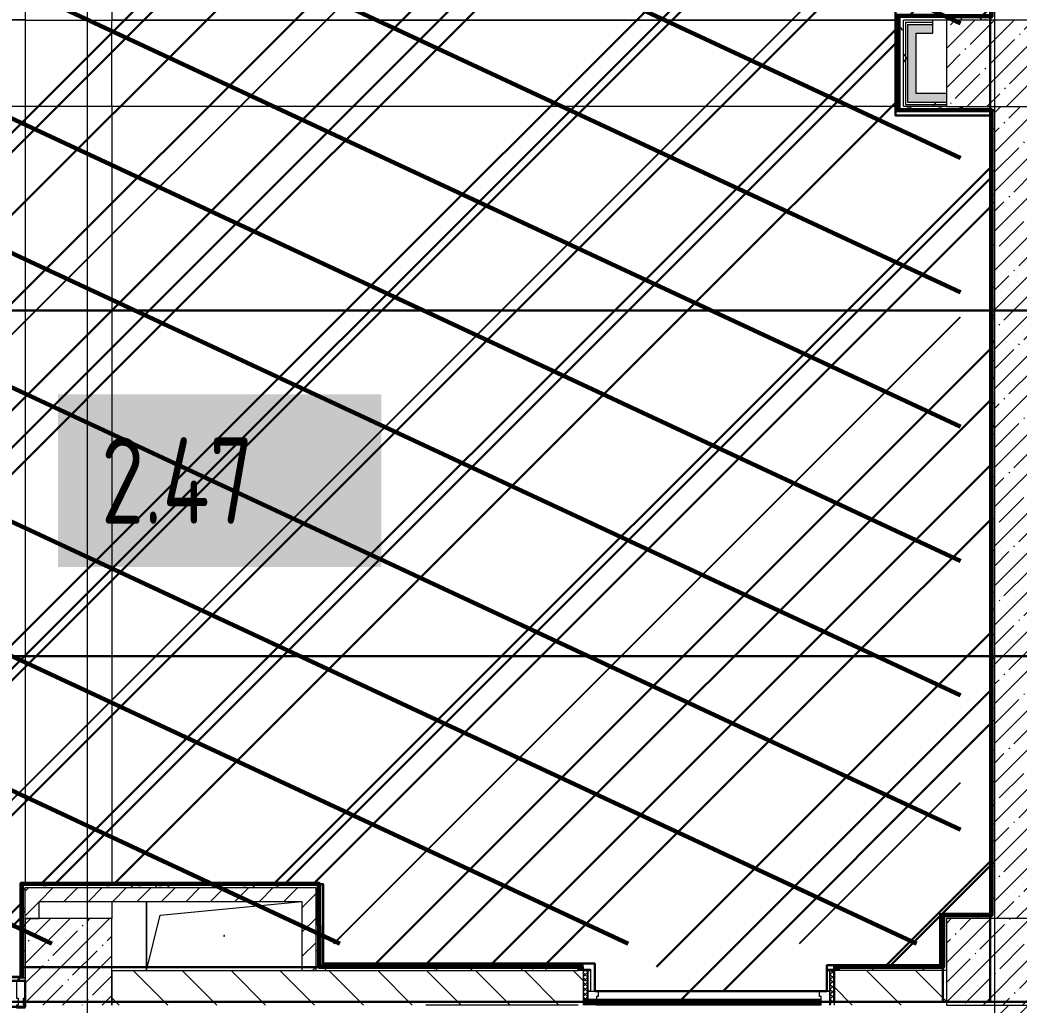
# Model space of a CAD drawing. Header units: millimetres. Extents: x -164500 to 426394, y -51911 to 102118.
# Drawn here: x 264341 to 270122, y 13399 to 19100 of the extents above; entities that cross this region are included whole.
import ezdxf
from ezdxf import colors
from ezdxf.entities.mleader import LeaderData, LeaderLine
from ezdxf.math import Vec2, Vec3

# ---------------------------------------------------------------- set-up
doc = ezdxf.new("R2010")
doc.units = ezdxf.units.MM
doc.linetypes.add('Осевая', pattern=[6350, 1270, -952.5, 3175, -952.5])
for name, color, linetype, lineweight in [('0) шлифовка', 5, 'Continuous', 60), ('1.4) Плинтус ПЛ-4', 6, 'Continuous', 60), ('284 стык. профилей', 1, 'Continuous', 120), ('5.1) Л-4  Линолеум спортзал', 140, 'Continuous', 30), ('5.3) Линолем обрезка', 100, 'Continuous', 30), ('7.6) НЗ Линолеум Спорт', 192, 'Continuous', 30), ('9.1) Рулон', 30, 'Continuous', 30), ('A-DOOR-2', 7, 'Continuous', 5), ('A-DOOR-FRAM-2', 7, 'Continuous', 5), ('A-FLOR', 7, 'Continuous', 9), ('A-GENM', 7, 'Continuous', 9), ('A-GLAZ-CWMG', 7, 'Continuous', 9), ('A-GLAZ-CWMG-1', 7, 'Continuous', 20), ('A-WALL', 7, 'Continuous', 5), ('I-WALL', 7, 'Continuous', 5), ('S-COLS', 7, 'Continuous', 9), ('S-COLS-1', 7, 'Continuous', 5), ('Оси', 7, 'Continuous', 9), ('Оси-2', 7, 'Осевая', 9)]:
    doc.layers.add(name, color=color, linetype=linetype, lineweight=lineweight)
for name, color, linetype in [('2) защита вин плитк', 6, 'Continuous'), ('3.1) Наливной пол', 3, 'Continuous'), ('3.2.1) Нал-ой пол 4 вып', 3, 'Continuous')]:
    doc.layers.add(name, color=color, linetype=linetype)
for name, color, linetype, lineweight, true_color in [('A-DOOR-FRAM-1', 7, 'Continuous', 5, 0xc0c0c0), ('A-WALL-1', 9, 'Continuous', 5, 0x808080), ('A-WALL-FNSH-1', 9, 'Continuous', 5, 0x808080)]:
    doc.layers.add(name, color=color, linetype=linetype, lineweight=lineweight, true_color=true_color)
doc.styles.get("Standard").update_dxf_attribs({"font": 'ГОСТ тип А.ttf'})
doc.styles.add('СПДС', font='ГОСТ тип А.ttf', dxfattribs={"width": 0.9})
doc.dimstyles.new('А3', dxfattribs={"dimtxt": 333, "dimasz": 222, "dimexe": 222, "dimexo": 111, "dimgap": 111, "dimtad": 1, "dimtoh": 1, "dimdec": 0, "dimrnd": 0.0015, "dimzin": 0, "dimdsep": 46, "dimtxsty": 'Standard', "dimblk": 'OBLIQUE', "dimcen": 0, "dimclrd": 7, "dimclre": 7, "dimclrt": 7, "dimadec": 0, "dimazin": 0, "dimtfac": 1, "dimtdec": 0, "dimtofl": 0, "dimtmove": 0, "dimatfit": 3, "dimfxl": 1, "dimtolj": 1, "dimtzin": 0, "dimarcsym": 0})
pattern_1 = [(135, (148772.12, -0.94), (-141.42136, -141.42136), [])]
pattern_2 = [(45, (148772.12, -0.94), (-114.04925, 114.04925), []), (45, (148886.17, -0.94), (-114.04925, 114.04925), [201.612, -40.322, 6.706, -33.617])]
pattern_3 = [(45, (148772.12, -0.94), (-70.71068, 70.71068), [])]
pattern_4 = [(0, (148772.123, -0.94), (243.84, 60.96), [20.117, -162.763, 20.117, -162.763, -975.36]), (0, (148772.123, -0.94), (243.84, 60.96), [-365.76, 20.117, -345.643, 20.117, -162.763, -426.72]), (0, (148772.123, -0.94), (243.84, 60.96), [-914.4, 20.117, -101.803, 20.117, -284.683]), (120, (148863.563, 29.54), (-174.71291, 180.691634), [20.117, -162.763, 20.117, -162.763, -975.36]), (120, (148863.563, 29.54), (-174.71291, 180.691634), [-365.76, 20.117, -345.643, 20.117, -162.763, -426.72]), (120, (148863.563, 29.54), (-174.71291, 180.691634), [-914.4, 20.117, -101.803, 20.117, -284.683]), (240, (148894.043, 151.46), (-69.12709, -241.651634), [20.117, -162.763, 20.117, -162.763, -975.36]), (240, (148894.043, 151.46), (-69.12709, -241.651634), [-365.76, 20.117, -345.643, 20.117, -162.763, -426.72]), (240, (148894.043, 151.46), (-69.12709, -241.651634), [-914.4, 20.117, -101.803, 20.117, -284.683])]
pattern_5 = [(45, (148772.12, -0.94), (-212.132, 212.132), []), (135, (148772.12, -0.94), (-212.132, -212.132), [])]
pattern_6 = [(45, (149298.1, 20823.3), (-1347.038, 1347.038), [])]
pattern_7 = [(45, (205553.1, 26879), (-493.914, 493.914), [])]

# ---------------------------------------------------------------- blocks, each defined once
blk = doc.blocks.new('BSC_Колонна _Прямоугольная - 500х500-22291386-Объем проектирования 2 этажа')
at = {"layer": 'S-COLS-1'}
h = blk.add_hatch(dxfattribs=at)
h.set_pattern_fill('FP_171', color=256, style=0, pattern_type=2)
h.set_pattern_definition([(45, (-121180, -13650), (-114.04925, 114.04925), []), (45, (-121065.95, -13650), (-114.04925, 114.04925), [201.613, -40.323, 6.706, -33.617])])
h.paths.add_polyline_path([(62, -250), (250, -250), (250, 250), (-250, 250), (-250, -250), (30, -250)])
for p, q in [((250, 250), (-250, 250)), ((-250, 250), (-250, -250)), ((250, -250), (250, 250)), ((-250, -250), (250, -250))]:
    blk.add_line(p, q, dxfattribs=at)
blk = doc.blocks.new('BSC_Колонна _Прямоугольная - 500х500-V430-Объем проектирования 2 этажа')
at = {"layer": 'S-COLS-1'}
h = blk.add_hatch(dxfattribs=at)
h.set_pattern_fill('FP_170', color=256, style=0, pattern_type=2)
h.set_pattern_definition([(45, (-121180, -18850), (-114.04925, 114.04925), []), (45, (-121065.95, -18850), (-114.04925, 114.04925), [201.613, -40.323, 6.706, -33.617])])
h.paths.add_polyline_path([(250, -250), (250, 250), (-250, 250), (-250, -250), (230, -250)])
for p, q in [((250, 250), (-250, 250)), ((-250, 250), (-250, -250)), ((250, -250), (250, 250)), ((-250, -250), (250, -250))]:
    blk.add_line(p, q, dxfattribs=at)
blk = doc.blocks.new('GM_Отверстие прямоугольное _в плите_ - Отверстие-23876685-Объем проектирования 2 этажа')
at = {"layer": 'A-GENM'}
for p, q in [((-450, -200), (-450, 200)), ((-450, 200), (-450, -200)), ((-370, 120), (450, 200)), ((-450, -200), (-370, 120))]:
    blk.add_line(p, q, dxfattribs=at)
for start, end in [(360, 180), (180, 360)]:
    blk.add_arc((0, 0), 2.5, start, end, dxfattribs=at)
blk = doc.blocks.new('Прямоугольный импост - Импост структурный с накладкой - 160мм Темный-32428319-Объем проектирования 2 этажа')
at = {"layer": 'A-GLAZ-CWMG-1'}
for p, q in [((0, 140), (-50, 140)), ((-50, 140), (-50, 40)), ((0, 40), (0, 140)), ((-50, 40), (-40, 40)), ((-40, 0), (-50, 0)), ((-50, 0), (-50, -17)), ((-40, 40), (-40, 0)), ((-10, 0), (-10, 40)), ((-10, 40), (0, 40)), ((0, 0), (-10, 0)), ((0, -17), (0, 0)), ((-50, -17), (0, -17))]:
    blk.add_line(p, q, dxfattribs=at)
blk = doc.blocks.new('_Oblique')
at = {"color": 0, "linetype": 'ByBlock', "lineweight": -2}
blk.add_line((-0.5, -0.5), (0.5, 0.5), dxfattribs=at)
blk = doc.blocks.new('*D1714')
at = {"layer": '5.3) Линолем обрезка', "color": 7, "lineweight": -2, "transparency": 16777216}
for p, q in [((269844.1, 21128.1), (258391.2, 21128.1)), ((258613.2, 13418.1), (258613.2, 21128.1)), ((269844.1, 13418.1), (258391.2, 13418.1))]:
    blk.add_line(p, q, dxfattribs=at)
at = {"layer": 'Defpoints', "color": 0, "transparency": 16777216}
for p in [(258613.2, 21128.1), (269955.1, 21128.1), (269955.1, 13418.1)]:
    blk.add_point(p, dxfattribs=at)
at = {"layer": '5.3) Линолем обрезка', "color": 7, "lineweight": -2, "transparency": 16777216, "xscale": 222, "yscale": 222, "zscale": 222}
for p, rotation in [((258613.2, 21128.1), 90), ((258613.2, 13418.1), 270)]:
    blk.add_blockref('_Oblique', p, dxfattribs=dict(at, rotation=rotation))
at = {"layer": '5.3) Линолем обрезка', "color": 7, "transparency": 16777216, "insert": (258335.7, 17273.1), "char_height": 333, "attachment_point": 5, "rotation": 90}
blk.add_mtext('\\A1;7710', dxfattribs=at)

msp = doc.modelspace()

# ---------------------------------------------------------------- hatches: boundary and pattern name
at = {"layer": '0) шлифовка', "true_color": 0x2776bb}
h = msp.add_hatch(dxfattribs=at)
h.set_pattern_fill('ANSI31', color=152, scale=222, angle=110)
h.set_pattern_definition([(155, (149298.1, 20823.34), (-297.8825, -638.811), [])])
h.paths.add_polyline_path([(269784.036, 20823.34), (259815.67, 20823.34), (259815.67, 13755.828), (269784.036, 13755.828)])
at = {"layer": '2) защита вин плитк'}
h = msp.add_hatch(dxfattribs=at)
h.set_pattern_fill('ANSI31', color=256, scale=600)
h.set_pattern_definition(pattern_6)
h.paths.add_polyline_path([(269784.036, 20823.34), (259815.67, 20823.34), (259815.67, 13755.828), (269784.036, 13755.828)])
h = msp.add_hatch(dxfattribs=at)
h.set_pattern_fill('ANSI31', color=256, scale=600)
h.set_pattern_definition(pattern_6)
h.paths.add_polyline_path([(269784.036, 20823.34), (259815.67, 20823.34), (259815.67, 13755.828), (269784.036, 13755.828)])
at = {"layer": '3.1) Наливной пол'}
h = msp.add_hatch(dxfattribs=at)
h.set_pattern_fill('ANSI31', color=256, scale=600)
h.set_pattern_definition(pattern_6)
h.paths.add_polyline_path([(269784.036, 20823.34), (259815.67, 20823.34), (259815.67, 13755.828), (269784.036, 13755.828)])
at = {"layer": '3.2.1) Нал-ой пол 4 вып'}
h = msp.add_hatch(dxfattribs=at)
h.set_pattern_fill('ANSI31', color=256, scale=600)
h.set_pattern_definition(pattern_6)
h.paths.add_polyline_path([(269784.036, 20823.34), (259815.67, 20823.34), (259815.67, 13755.828), (269784.036, 13755.828)])
at = {"layer": '5.1) Л-4  Линолеум спортзал'}
h = msp.add_hatch(dxfattribs=at)
h.set_pattern_fill('ANSI31', color=256, scale=300)
h.set_pattern_definition([(45, (149298.1, 10739.2), (-673.519, 673.519), [])])
h.paths.add_polyline_path([(269961.123, 20723.059), (268901.34, 20723.059), (268902.34, 21128.059), (267308.621, 21128.059), (267308.621, 20727.059), (266907.621, 20728.059), (266906.621, 21128.059), (264893.572, 21128.059), (264893.572, 20728.092), (264121.572, 20727.092), (264121.572, 21128.059), (259843.123, 21128.059), (259850.963, 13558.575), (264351.123, 13558.575), (264351.123, 14100.059), (266072.572, 14100.059), (266073.572, 13620.059), (269681.123, 13620.059), (269681.123, 13919.059), (269961.123, 13920.059), (269961.123, 18579.059), (269431.735, 18578.059), (269431.735, 19120.059), (269961.123, 19120.059)])
at = {"layer": '5.3) Линолем обрезка', "transparency": 33554646}
h = msp.add_hatch(dxfattribs=at)
h.set_pattern_fill('ANSI31', color=5, scale=220)
h.set_pattern_definition(pattern_7)
h.paths.add_polyline_path([(269955.123, 18578.059), (269431.735, 18578.059), (269431.735, 19099.059), (269431.735, 19120.059), (269452.735, 19120.059), (269955.123, 19120.059), (269955.123, 19418.059), (259843.123, 19418.059), (259843.123, 17418.059), (269955.123, 17418.059)])
h = msp.add_hatch(dxfattribs=at)
h.set_pattern_fill('ANSI31', color=5, scale=220)
h.set_pattern_definition(pattern_7)
h.paths.add_polyline_path([(269955.123, 17418.059), (259843.123, 17418.059), (259843.123, 15418.059), (269955.123, 15418.059)])
h = msp.add_hatch(dxfattribs=at)
h.set_pattern_fill('ANSI31', color=5, scale=220)
h.set_pattern_definition(pattern_7)
h.paths.add_polyline_path([(269955.123, 15418.059), (259843.123, 15418.059), (259843.123, 13539.059), (259872.623, 13539.059), (261317.623, 13539.059), (261367.623, 13539.059), (262792.623, 13539.059), (262842.623, 13539.059), (264321.623, 13539.059), (264372.123, 13539.059), (264372.123, 13556.059), (264352.123, 13556.059), (264352.123, 13554.059), (264351.123, 13554.059), (264351.123, 14100.059), (266072.572, 14100.059), (266073.572, 14100.059), (266073.572, 13620.059), (267602.123, 13620.059), (267602.123, 13619.059), (267602.123, 13607.059), (267642.123, 13607.059), (267642.123, 13599.059), (267642.123, 13479.059), (267687.123, 13479.059), (267687.123, 13449.059), (267677.123, 13449.059), (267677.123, 13418.059), (268977.123, 13418.059), (268977.123, 13449.059), (268967.123, 13449.059), (268967.123, 13479.059), (269012.123, 13479.059), (269012.123, 13599.059), (269012.123, 13607.059), (269052.123, 13607.059), (269052.123, 13620.059), (269681.123, 13620.059), (269681.123, 13920.059), (269955.123, 13920.059)])
at = {"layer": '7.6) НЗ Линолеум Спорт'}
h = msp.add_hatch(dxfattribs=at)
h.set_pattern_fill('ANSI31', color=256, scale=333)
h.set_pattern_definition([(45, (205553.1, 26879), (-747.606, 747.606), [])])
h.paths.add_polyline_path([(264351.123, 13561.63), (264351.123, 14099.059), (266095.095, 14099.059), (266095.095, 13638.821), (267667.258, 13638.821), (267667.258, 13479.636), (269010.881, 13479.636), (269010.881, 13629.038), (269664.894, 13629.038), (269664.894, 13924.557), (269955.453, 13924.557), (269955.453, 18546.824), (269408.049, 18546.824), (269408.049, 19155.967), (269926.695, 19155.967), (269926.695, 20688.095), (259866.137, 20688.095), (259866.137, 13456.297), (261292.406, 13456.297), (261292.406, 13561.63)])
at = {"layer": 'A-DOOR-2'}
h = msp.add_hatch(dxfattribs=at)
h.set_pattern_fill('FP_214', color=256, style=0, pattern_type=2)
h.set_pattern_definition([(225, (269891.034, 13334.374), (-14.14214, 14.14214), []), (135, (269891.034, 13334.374), (14.14214, 14.14214), [])])
h.paths.add_polyline_path([(269027.123, 13399.059), (269052.123, 13400.825), (269052.123, 13599.059), (269027.123, 13598.264), (269027.123, 13587.52)])
at = {"layer": 'A-DOOR-FRAM-2'}
h = msp.add_hatch(dxfattribs=at)
h.set_pattern_fill('FP_215', color=256, style=0, pattern_type=2)
h.set_pattern_definition([(315, (267768.24, 13334.374), (-14.1421, -14.1421), []), (225, (267768.24, 13334.374), (-14.1421, 14.1421), [])])
h.paths.add_polyline_path([(267602.123, 13399.059), (267627.123, 13399.059), (267627.123, 13599.059), (267602.123, 13599.059)])
at = {"layer": 'I-WALL'}
h = msp.add_hatch(dxfattribs=at)
h.set_pattern_fill('FP_23', color=256, style=0, pattern_type=2)
h.set_pattern_definition(pattern_1)
h.paths.add_polyline_path([(270182.123, 19099.059), (270182.123, 19749.059), (269982.123, 19749.059), (269982.123, 19099.059)])
h.paths.add_polyline_path([(269982.123, 20699.059), (270182.123, 20699.059), (270182.123, 21149.059), (269982.123, 21149.059), (269982.123, 20722.048)])
h = msp.add_hatch(dxfattribs=at)
h.set_pattern_fill('FP_191', color=256, style=0, pattern_type=2)
h.set_pattern_definition(pattern_4)
h.paths.add_polyline_path([(269432.735, 18599.059), (269452.735, 18599.059), (269452.735, 19119.059), (269431.735, 19117.723), (269432.735, 18599.844)])
h = msp.add_hatch(dxfattribs=at)
h.set_pattern_fill('FP_191', color=256, style=0, pattern_type=2)
h.set_pattern_definition(pattern_4)
h.paths.add_polyline_path([(269580.845, 19099.059), (269982.123, 19099.059), (269961.123, 19119.059), (269452.735, 19119.059), (269452.735, 19099.059)])
h.paths.add_polyline_path([(269982.123, 19099.059), (269981.684, 19119.059), (269962.123, 19119.059)])
h = msp.add_hatch(dxfattribs=at)
h.set_pattern_fill('FP_192', color=256, style=0, pattern_type=2)
h.set_pattern_definition(pattern_5)
h.paths.add_polyline_path([(269452.735, 18599.059), (269465.235, 18599.059), (269465.235, 19086.559), (269452.735, 19086.559), (269452.735, 18674.059)])
h = msp.add_hatch(dxfattribs=at)
h.set_pattern_fill('FP_192', color=256, style=0, pattern_type=2)
h.set_pattern_definition(pattern_5)
h.paths.add_polyline_path([(269465.235, 18611.559), (269477.735, 18611.559), (269477.735, 19074.059), (269465.235, 19072.991), (269465.235, 18674.059)])
for points in [[(269477.735, 19024.059), (269624.123, 19024.059), (269624.123, 19074.059), (269477.735, 19074.059), (269477.735, 19053.468)], [(269477.735, 18624.059), (269527.735, 18624.059), (269527.735, 19024.059), (269477.735, 19024.059)], [(269527.735, 18624.059), (269702.123, 18624.059), (269702.123, 18674.059), (269527.735, 18674.059)]]:
    msp.add_hatch(color=256, dxfattribs=at).paths.add_polyline_path(points)
h = msp.add_hatch(dxfattribs=at)
h.set_pattern_fill('FP_192', color=256, style=0, pattern_type=2)
h.set_pattern_definition(pattern_5)
h.paths.add_polyline_path([(269527.735, 18611.559), (269702.123, 18611.559), (269702.123, 18624.059), (269477.735, 18624.059), (269477.735, 18611.559)])
h = msp.add_hatch(dxfattribs=at)
h.set_pattern_fill('FP_191', color=256, style=0, pattern_type=2)
h.set_pattern_definition(pattern_4)
h.paths.add_polyline_path([(269621.573, 18579.059), (269962.123, 18579.059), (269962.123, 18599.059), (269432.735, 18599.059), (269433.882, 18579.059), (269580.845, 18579.059)])
h = msp.add_hatch(dxfattribs=at)
h.set_pattern_fill('FP_192', color=256, style=0, pattern_type=2)
h.set_pattern_definition(pattern_5)
h.paths.add_polyline_path([(269643.133, 18599.059), (269702.123, 18599.059), (269702.123, 18611.559), (269465.235, 18611.559), (269465.235, 18599.059), (269580.845, 18599.059)])
h = msp.add_hatch(dxfattribs=at)
h.set_pattern_fill('FP_191', color=256, style=0, pattern_type=2)
h.set_pattern_definition(pattern_4)
h.paths.add_polyline_path([(269982.123, 13919.059), (269982.123, 18599.059), (269962.123, 18578.059), (269962.123, 13919.059)])
h.paths.add_polyline_path([(269962.123, 18579.059), (269982.123, 18599.059), (269962.123, 18599.059)])
h = msp.add_hatch(dxfattribs=at)
h.set_pattern_fill('FP_1', color=256, style=0, pattern_type=2)
h.set_pattern_definition(pattern_2)
h.paths.add_polyline_path([(269982.123, 10599.059), (270202.123, 10599.059), (270202.123, 10824.059), (269982.123, 10824.059), (269982.123, 10769.059)])
h.paths.add_polyline_path([(270085.873, 12224.059), (270202.123, 12224.059), (270202.123, 13399.059), (269982.123, 13399.059), (269982.123, 12224.059)])
h.paths.add_polyline_path([(270182.123, 13899.059), (270202.123, 13899.059), (270202.123, 18599.058), (269982.123, 18599.059), (269982.123, 13899.059), (270143.851, 13899.059)])
h = msp.add_hatch(dxfattribs=at)
h.set_pattern_fill('FP_191', color=256, style=0, pattern_type=2)
h.set_pattern_definition(pattern_4)
h.paths.add_polyline_path([(264352.123, 13556.059), (264372.123, 13556.059), (264371.375, 14099.059), (264352.123, 14099.059), (264352.123, 13573.232)])
h = msp.add_hatch(dxfattribs=at)
h.set_pattern_fill('FP_191', color=256, style=0, pattern_type=2)
h.set_pattern_definition(pattern_4)
h.paths.add_polyline_path([(265972.572, 14079.059), (266072.572, 14079.059), (266072.572, 14099.059), (264372.123, 14099.059), (264372.572, 14079.059), (265244.439, 14079.059)])
h = msp.add_hatch(dxfattribs=at)
h.set_pattern_fill('FP_22', color=256, style=0, pattern_type=2)
h.set_pattern_definition(pattern_3)
h.paths.add_polyline_path([(264452.123, 13899.059), (264452.123, 14079.059), (264372.123, 14079.059), (264372.572, 13899.059)])
h = msp.add_hatch(dxfattribs=at)
h.set_pattern_fill('FP_22', color=256, style=0, pattern_type=2)
h.set_pattern_definition(pattern_3)
h.paths.add_polyline_path([(265992.746, 13999.059), (266052.572, 13999.059), (266052.572, 14079.059), (264452.123, 14079.059), (264452.123, 13999.059), (265972.572, 13999.059)])
h = msp.add_hatch(dxfattribs=at)
h.set_pattern_fill('FP_191', color=256, style=0, pattern_type=2)
h.set_pattern_definition(pattern_4)
h.paths.add_polyline_path([(266072.572, 13599.059), (266070.35, 13616.836), (266052.572, 13599.059)])
h.paths.add_polyline_path([(266052.572, 13599.059), (266072.572, 13620.059), (266072.572, 14079.059), (266052.572, 14079.059), (266052.572, 13613.604)])
h = msp.add_hatch(dxfattribs=at)
h.set_pattern_fill('FP_22', color=256, style=0, pattern_type=2)
h.set_pattern_definition(pattern_3)
h.paths.add_polyline_path([(265972.572, 13599.059), (266052.572, 13599.059), (266052.572, 13999.059), (265972.572, 13999.059), (265972.572, 13972.081)])
h = msp.add_hatch(dxfattribs=at)
h.set_pattern_fill('FP_191', color=256, style=0, pattern_type=2)
h.set_pattern_definition(pattern_4)
h.paths.add_polyline_path([(269942.213, 13899.059), (269982.123, 13899.059), (269961.123, 13919.059), (269702.123, 13919.059), (269702.123, 13899.059), (269915.457, 13899.059)])
h.paths.add_polyline_path([(269982.123, 13899.059), (269982.123, 13919.059), (269962.123, 13919.059)])
h = msp.add_hatch(dxfattribs=at)
h.set_pattern_fill('FP_23', color=256, style=0, pattern_type=2)
h.set_pattern_definition(pattern_1)
h.paths.add_polyline_path([(269580.845, 13399.059), (269702.123, 13399.059), (269702.123, 13599.059), (269052.123, 13599.059), (269052.123, 13399.059), (269280.163, 13399.059)])
h.paths.add_polyline_path([(267572.123, 13399.059), (267602.123, 13399.059), (267602.123, 13599.059), (264872.572, 13599.059), (264872.572, 13399.059), (266689.908, 13399.059)])
h = msp.add_hatch(dxfattribs=at)
h.set_pattern_fill('FP_191', color=256, style=0, pattern_type=2)
h.set_pattern_definition(pattern_4)
h.paths.add_polyline_path([(269603.972, 13599.059), (269702.123, 13599.059), (269681.123, 13619.059), (269052.123, 13619.059), (269052.123, 13607.059), (269082.123, 13607.059), (269082.123, 13599.059), (269581.53, 13599.059)])
h.paths.add_polyline_path([(269702.123, 13599.059), (269702.123, 13619.059), (269682.123, 13619.059)])
h.paths.add_polyline_path([(266072.572, 13599.059), (267572.123, 13599.451), (267572.123, 13607.059), (267602.123, 13607.059), (267602.123, 13619.059), (266072.572, 13619.059), (266072.572, 13602.448)])
at = {"layer": 'S-COLS-1'}
h = msp.add_hatch(dxfattribs=at)
h.set_pattern_fill('FP_1', color=256, style=0, pattern_type=2)
h.set_pattern_definition(pattern_2)
h.paths.add_polyline_path([(264372.572, 13399.059), (264872.123, 13399.059), (264872.123, 13899.059), (264372.123, 13899.059), (264372.123, 13399.059)])

# ---------------------------------------------------------------- linework, layer by layer
at = {"layer": '1.4) Плинтус ПЛ-4'}
for points in [[(269961.123, 19749.059), (269961.123, 19120.059), (269419.77, 19123.506), (269414.947, 18579.059), (269961.123, 18578.059), (269961.123, 13920.059), (269682.123, 13919.059), (269682.123, 13619.059), (269052.123, 13620.059)], [(267602.123, 13620.059), (266073.572, 13620.059), (266072.572, 14099.059), (264351.123, 14100.059), (264351.123, 13557)]]:
    msp.add_lwpolyline(points, dxfattribs=at)
at = {"layer": '284 стык. профилей'}
msp.add_lwpolyline([(267602.123, 13418.059), (268972.003, 13418.059)], dxfattribs=at)
at = {"layer": '5.3) Линолем обрезка', "color": 30, "true_color": 0xf26722}
msp.add_lwpolyline([(259843.123, 21128.059), (269955.123, 21128.059), (269955.123, 13418.059), (259843.123, 13418.059)], close=True, dxfattribs=at)
at = {"layer": '5.3) Линолем обрезка'}
for points in [[(259843.123, 17418.059), (280343.123, 17418.059), (280343.123, 19418.059), (259843.123, 19418.059)], [(259843.123, 15418.059), (280343.123, 15418.059), (280343.123, 17418.059), (259843.123, 17418.059)], [(259843.123, 13418.059), (280343.123, 13418.059), (280343.123, 15418.059), (259843.123, 15418.059)], [(264351.123, 14100.059), (266072.572, 14100.059), (266072.572, 13619.059), (264351.123, 13619.059)], [(269682.123, 13919.059), (269955.123, 13919.059), (269955.123, 13418.059), (269682.123, 13418.059)], [(269681.123, 13620.059), (269052.123, 13620.059), (269052.123, 13418.059), (269681.123, 13418.059)], [(259843.123, 13539.059), (264371.623, 13539.059), (264371.623, 13389.059), (259843.123, 13389.059)]]:
    msp.add_lwpolyline(points, close=True, dxfattribs=at)
at = {"layer": '7.6) НЗ Линолеум Спорт'}
msp.add_lwpolyline([(264351.123, 13561.63), (264351.123, 14099.059), (266095.095, 14099.059), (266095.095, 13638.821), (267667.258, 13638.821), (267667.258, 13479.636), (269010.881, 13479.636), (269010.881, 13629.038), (269664.894, 13629.038), (269664.894, 13924.557), (269955.453, 13924.557), (269955.453, 18546.824), (269408.049, 18546.824), (269408.049, 19155.967), (269926.695, 19155.967), (269926.695, 20688.095), (259866.137, 20688.095), (259866.137, 13456.297), (261292.406, 13456.297), (261292.406, 13561.63), (264351.123, 13561.63)], dxfattribs=at)
at = {"layer": 'A-DOOR-FRAM-1'}
for p, q in [((267572.123, 13607.059), (267642.123, 13607.059)), ((267572.123, 13599.059), (267572.123, 13607.059)), ((267642.123, 13599.059), (267572.123, 13599.059)), ((267602.123, 13599.059), (267627.123, 13599.059)), ((267602.123, 13399.059), (267602.123, 13599.059)), ((267627.123, 13599.059), (267627.123, 13399.059)), ((267627.123, 13599.059), (267642.123, 13599.059)), ((267627.123, 13479.059), (267627.123, 13599.059)), ((267642.123, 13607.059), (267642.123, 13599.059)), ((267642.123, 13599.059), (267642.123, 13479.059)), ((269012.123, 13599.059), (269012.123, 13607.059)), ((269012.123, 13607.059), (269082.123, 13607.059)), ((269012.123, 13479.059), (269012.123, 13599.059)), ((269012.123, 13599.059), (269027.123, 13599.059)), ((269082.123, 13599.059), (269012.123, 13599.059)), ((269027.123, 13399.059), (269027.123, 13599.059)), ((269027.123, 13599.059), (269052.123, 13599.059)), ((269027.123, 13599.059), (269027.123, 13479.059)), ((269052.123, 13599.059), (269052.123, 13399.059)), ((269082.123, 13607.059), (269082.123, 13599.059)), ((267627.123, 13479.059), (267687.123, 13479.059)), ((267627.123, 13399.059), (267627.123, 13479.059)), ((267642.123, 13479.059), (267627.123, 13479.059)), ((267687.123, 13479.059), (267687.123, 13449.059)), ((268967.123, 13479.059), (269027.123, 13479.059)), ((268967.123, 13449.059), (268967.123, 13479.059)), ((269027.123, 13479.059), (269012.123, 13479.059)), ((269027.123, 13479.059), (269027.123, 13399.059)), ((267677.123, 13449.059), (267677.123, 13399.059)), ((267687.123, 13449.059), (267677.123, 13449.059)), ((268977.123, 13449.059), (268967.123, 13449.059)), ((268977.123, 13399.059), (268977.123, 13449.059))]:
    msp.add_line(p, q, dxfattribs=at)
at = {"layer": 'A-FLOR'}
for p, q in [((264372.572, 19099.059), (264372.572, 20728.092)), ((264872.572, 20728.092), (264872.572, 19099.059)), ((264372.572, 19100), (259842.123, 19100)), ((264372.572, 19099.059), (259842.123, 19099.059)), ((264372.572, 14099.995), (264372.572, 19100)), ((264372.572, 14099.053), (264372.572, 19099.059)), ((264372.572, 19099.059), (264872.572, 19099.059)), ((264872.572, 18600), (264872.572, 19100)), ((264872.572, 19100), (269431.735, 19100)), ((264872.572, 18599.059), (264872.572, 19099.059)), ((264872.572, 19099.059), (269431.735, 19099.059)), ((269432.735, 19093.966), (269432.735, 18600)), ((269432.735, 19093.024), (269432.735, 18599.059)), ((269702.123, 19100), (269702.123, 18675)), ((269702.123, 19099.059), (269702.123, 18674.059)), ((264872.572, 18600), (259842.123, 18600)), ((264872.572, 18599.059), (259842.123, 18599.059)), ((269432.735, 18600), (264872.572, 18600)), ((264872.572, 18600), (264872.572, 14100)), ((269432.735, 18599.059), (264872.572, 18599.059)), ((264872.572, 18599.059), (264872.572, 14099.059)), ((264872.572, 14000), (264872.572, 13900)), ((264872.572, 13999.059), (264872.572, 13899.059)), ((264872.123, 13900), (264452.123, 13900)), ((264872.123, 13899.059), (264452.123, 13899.059)), ((264352.123, 13557), (261312.123, 13557)), ((264352.123, 13556.059), (261312.123, 13556.059)), ((266689.908, 13400), (267572.123, 13400)), ((267677.123, 13400), (268977.123, 13400))]:
    msp.add_line(p, q, dxfattribs=at)
at = {"layer": 'A-WALL'}
for p, q in [((269982.123, 19099.059), (269982.123, 19719.059)), ((269431.735, 19093.024), (269432.735, 19093.024)), ((269465.235, 19086.559), (269465.235, 18611.559)), ((269465.235, 19086.559), (269624.123, 19086.559)), ((269477.735, 19074.059), (269477.735, 18624.059)), ((269477.735, 19074.059), (269624.123, 19074.059)), ((269477.735, 18624.059), (269702.123, 18624.059)), ((269432.735, 18599.059), (269432.735, 18599.059)), ((269465.235, 18611.559), (269702.123, 18611.559)), ((269962.123, 13919.059), (269962.123, 18579.059)), ((269982.123, 13899.059), (269982.123, 18599.059)), ((266072.572, 14099.059), (266072.572, 13619.059)), ((269682.123, 13919.059), (269682.123, 13619.059)), ((269682.123, 13919.059), (269962.123, 13919.059)), ((264872.572, 13599.059), (267572.123, 13599.059)), ((269052.123, 13619.059), (269682.123, 13619.059)), ((269702.123, 13599.059), (269082.123, 13599.059))]:
    msp.add_line(p, q, dxfattribs=at)
at = {"layer": 'A-WALL-1'}
for p, q in [((269431.735, 19120.059), (269431.735, 19099.059)), ((269452.735, 18599.059), (269452.735, 19099.059)), ((269702.123, 19099.059), (269452.735, 19099.059)), ((269624.123, 19024.059), (269624.123, 19099.059)), ((269527.735, 18674.059), (269527.735, 19024.059)), ((269527.735, 19024.059), (269624.123, 19024.059)), ((269702.123, 18674.059), (269527.735, 18674.059)), ((269432.735, 18579.059), (269962.123, 18579.059)), ((269702.123, 18599.059), (269452.735, 18599.059)), ((266072.572, 14099.059), (264352.123, 14099.059)), ((264372.123, 13556.059), (264372.123, 14079.059)), ((264372.123, 14079.059), (266052.572, 14079.059)), ((266052.572, 14079.059), (266052.572, 13599.059)), ((264452.123, 13899.059), (264452.123, 13999.059)), ((264452.123, 13999.059), (265972.572, 13999.059)), ((265972.572, 13999.059), (265972.572, 13599.059)), ((264372.123, 13899.059), (264452.123, 13899.059)), ((264872.572, 13599.059), (264872.572, 13399.059)), ((267602.123, 13619.059), (266072.572, 13619.059)), ((267602.123, 13607.059), (267602.123, 13619.059)), ((269052.123, 13619.059), (269052.123, 13607.059)), ((264352.123, 13556.059), (264372.123, 13556.059))]:
    msp.add_line(p, q, dxfattribs=at)
at = {"layer": 'A-WALL-FNSH-1'}
for p, q in [((269431.735, 19099.059), (269431.735, 18578.059)), ((269431.735, 18578.059), (269961.123, 18578.059)), ((269432.735, 18579.059), (269432.735, 18599.059)), ((269961.123, 18578.059), (269961.123, 13920.059)), ((266073.572, 14100.059), (264351.123, 14100.059)), ((264351.123, 14100.059), (264351.123, 13554.059)), ((264352.123, 13554.059), (264352.123, 14099.059)), ((266073.572, 13620.059), (266073.572, 14100.059)), ((269961.123, 13920.059), (269681.123, 13920.059)), ((269681.123, 13920.059), (269681.123, 13620.059)), ((267602.123, 13620.059), (266073.572, 13620.059)), ((267602.123, 13619.059), (267602.123, 13620.059)), ((269681.123, 13620.059), (269052.123, 13620.059)), ((269052.123, 13620.059), (269052.123, 13619.059)), ((264351.123, 13554.059), (264352.123, 13554.059))]:
    msp.add_line(p, q, dxfattribs=at)
at = {"layer": 'S-COLS-1'}
for p, q in [((264872.123, 13899.059), (264372.123, 13899.059)), ((264372.123, 13899.059), (264372.123, 13399.059)), ((264872.123, 13399.059), (264872.123, 13899.059))]:
    msp.add_line(p, q, dxfattribs=at)
at = {"layer": 'Оси'}
for points in [[(264732.123, -1907.2), (264732.123, 3092.8), (264732.123, 16914.156), (264732.123, 21914.156)], [(269982.123, -1907.2), (269982.123, 3092.8), (269982.123, 16914.156), (269982.123, 21914.156)]]:
    msp.add_lwpolyline(points, dxfattribs=at)
at = {"layer": 'Оси-2'}
for p, q in [((264732.123, 3093.741), (264732.123, 16915.097)), ((269982.123, 3093.741), (269982.123, 16915.097))]:
    msp.add_line(p, q, dxfattribs=at)

# ---------------------------------------------------------------- block references
at = {"layer": 'A-GENM'}
msp.add_blockref('GM_Отверстие прямоугольное _в плите_ - Отверстие-23876685-Объем проектирования 2 этажа', (265522.572, 13799.059), dxfattribs=at)
at = {"layer": 'A-GLAZ-CWMG'}
msp.add_blockref('Прямоугольный импост - Импост структурный с накладкой - 160мм Темный-32428319-Объем проектирования 2 этажа', (264371.623, 13399.059), dxfattribs=at)
at = {"layer": 'S-COLS'}
for name, p in [('BSC_Колонна _Прямоугольная - 500х500-V430-Объем проектирования 2 этажа', (269952.123, 18849.059)), ('BSC_Колонна _Прямоугольная - 500х500-22291386-Объем проектирования 2 этажа', (269952.123, 13649.059))]:
    msp.add_blockref(name, p, dxfattribs=at)

# ---------------------------------------------------------------- texts
at = {"insert": (264811.349, 16684.307), "char_height": 500, "width": 1370.88562, "attachment_point": 1, "style": 'СПДС', "bg_fill": 1, "box_fill_scale": 1.5, "bg_fill_color": 7, "bg_fill_true_color": 16777215, "bg_fill_transparency": 0}
msp.add_mtext('2.47', dxfattribs=at)

# ---------------------------------------------------------------- dimensions: what is measured, and where the dimension line sits
at = {"layer": '5.3) Линолем обрезка'}
dim = msp.add_linear_dim(base=(258613.24, 21128.059), p1=(269955.123, 13418.059), p2=(269955.123, 21128.059), angle=90, dimstyle='А3', dxfattribs=at)
dim.commit()
dim.dimension.update_dxf_attribs({"geometry": '*D1714', "text_midpoint": (258335.74, 17273.059)})

# ---------------------------------------------------------------- leaders
at = {"layer": '9.1) Рулон', "color": 250, "lineweight": 30}
ml = msp.add_multileader_mtext('Standard', dxfattribs=at)
ml.set_content('Линолеум, ширина рулона 2 м, \\PДлина рулона 20,5 м = одна полоса 20,22 м + обрезок 0,28 м.\\PК закупке 2 рулонов (82,0 м2)   ', color=250, style='СПДС')
ml.set_leader_properties()
ml.build(insert=Vec2(0, 0))
ml.multileader.update_dxf_attribs({"arrow_head_size": 400})
ctx = ml.context
ctx.base_point, ctx.char_height, ctx.arrow_head_size, ctx.plane_origin = Vec3(260188.04, 25965.989), 700, 400, Vec3(274914.882, 24460.923)
notes = []
notes.append((ctx, [(1, (1, 1, 0), (260180.04, 25965.989), (1, 0), 8, [(0, [(260040.424, 20211.09)], 0, [])])]))
ctx.mtext.insert, ctx.mtext.flow_direction = Vec3(260190.04, 26420.989), 5
for ctx, leaders in notes:
    for number, flags, end, landing, length, lines in leaders:
        leader = LeaderData()
        leader.index, (leader.has_last_leader_line, leader.has_dogleg_vector, leader.attachment_direction) = number, flags
        leader.last_leader_point, leader.dogleg_vector, leader.dogleg_length = Vec3(end), Vec3(landing), length
        for number, points, colour, breaks in lines:
            line = LeaderLine()
            line.index, line.vertices, line.color, line.breaks = number, Vec3.list(points), colors.encode_raw_color(colour), breaks
            leader.lines.append(line)
        ctx.leaders.append(leader)

doc.saveas('drawing.dxf')
